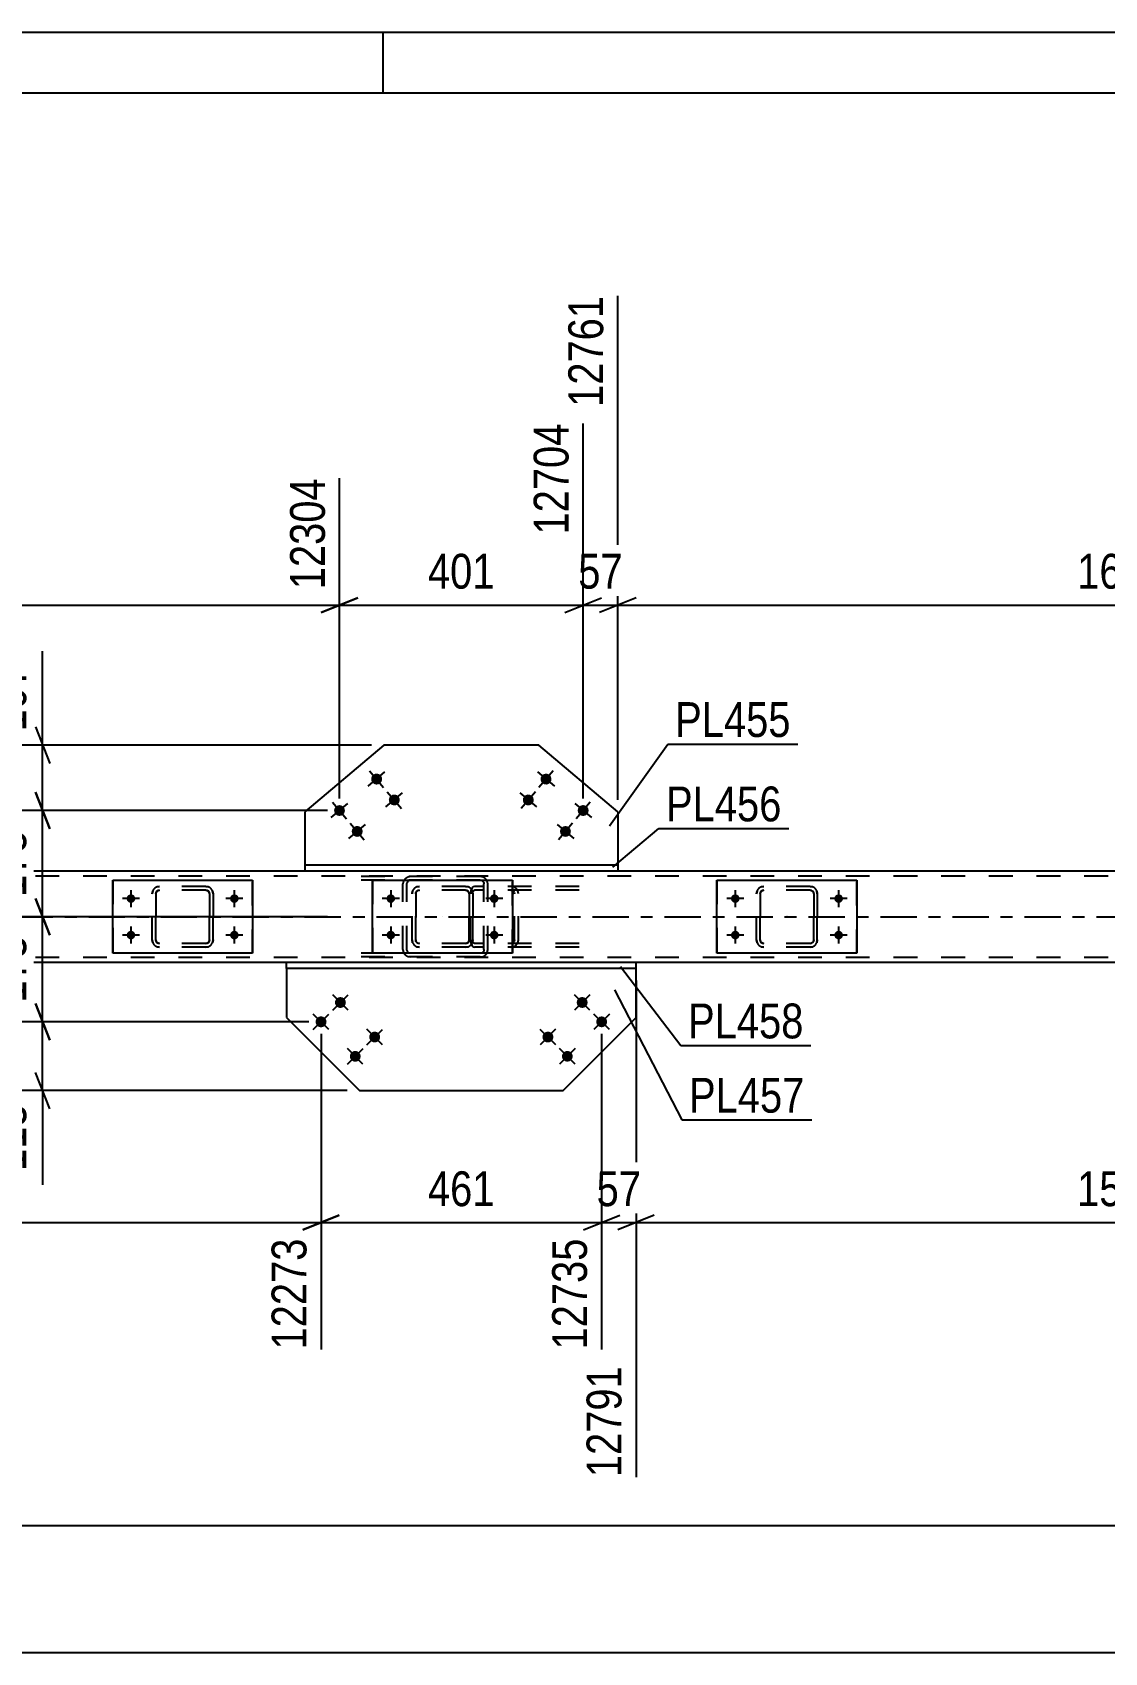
# Model space of a CAD drawing. Header units: millimetres. Extents: x 0 to 1189, y 0 to 841.
# Drawn here: x 740.2 to 828.3, y 707.7 to 841 of the extents above; entities that cross this region are included whole.
import ezdxf

# ---------------------------------------------------------------- set-up
doc = ezdxf.new("R2010")
doc.units = ezdxf.units.MM
doc.linetypes.add('DXK_LINE_DOT2', pattern=[3.9198, 1.9599, -1.9599])
doc.linetypes.add('DXK_LINE_DOT3', pattern=[5.9187, 2.979, -0.9799, 0.9799, -0.9799])
doc.styles.add('Arial Narrow', font='ARIALN.TTF', dxfattribs={"height": 0.2})

# ---------------------------------------------------------------- blocks, each defined once
blk = doc.blocks.new('Unknown-570348649-1114 - 55360')
at = {"color": 5, "linetype": 'Continuous'}
for p, q in [((1189, 841), (0, 841)), ((769, 836), (769, 841)), ((1184, 836), (5, 836))]:
    blk.add_line(p, q, dxfattribs=at)
blk = doc.blocks.new('Part-570348649-43985 - 43977')
at = {"color": 7, "linetype": 'DXK_LINE_DOT2'}
for p, q in [((776.23, 770.39), (776.2, 770.16)), ((776.3, 770.58), (776.23, 770.39)), ((776.4, 770.71), (776.3, 770.58)), ((776.37, 770.16), (776.38, 770.27)), ((776.38, 770.27), (776.41, 770.37)), ((776.53, 770.76), (776.4, 770.71)), ((776.41, 770.37), (776.47, 770.44)), ((776.47, 770.44), (776.53, 770.46)), ((785.14, 770.76), (776.53, 770.76)), ((785.14, 770.46), (776.53, 770.46)), ((777.62, 770.46), (777.62, 770.76)), ((779.74, 770.71), (779.5, 770.76)), ((779.5, 770.46), (779.62, 770.44)), ((779.62, 770.44), (779.72, 770.37)), ((779.72, 770.37), (779.79, 770.27)), ((779.79, 770.27), (779.81, 770.16)), ((780.13, 770.16), (780.08, 770.39)), ((776.2, 766.36), (776.2, 770.16)), ((776.37, 766.36), (776.37, 770.16)), ((779.81, 766.36), (779.81, 770.16)), ((780.13, 766.36), (780.13, 770.16)), ((776.2, 766.36), (776.23, 766.13)), ((776.38, 766.24), (776.37, 766.36)), ((779.81, 766.36), (779.79, 766.24)), ((780.08, 766.13), (780.13, 766.36)), ((776.23, 766.13), (776.3, 765.93)), ((776.3, 765.93), (776.4, 765.8)), ((776.41, 766.15), (776.38, 766.24)), ((776.4, 765.8), (776.53, 765.76)), ((776.47, 766.08), (776.41, 766.15)), ((776.53, 766.06), (776.47, 766.08)), ((785.14, 766.06), (776.53, 766.06)), ((785.14, 765.76), (776.53, 765.76)), ((777.62, 765.76), (777.62, 766.06)), ((779.62, 766.08), (779.5, 766.06)), ((779.5, 765.76), (779.74, 765.8)), ((779.72, 766.15), (779.62, 766.08)), ((779.79, 766.24), (779.72, 766.15))]:
    blk.add_line(p, q, dxfattribs=at)
for centre, start, end in [((779.52, 770.14), 23.9472, 68.8973), ((779.52, 766.38), 291.1027, 336.0528)]:
    blk.add_arc(centre, 0.616, start, end, dxfattribs=at)
blk = doc.blocks.new('Part-570348649-44105 - 43977')
at = {"color": 2, "linetype": 'Continuous'}
for p, q in [((746.77, 765.26), (746.77, 771.26)), ((746.77, 771.26), (746.77, 771.26)), ((746.77, 771.26), (758.27, 771.26)), ((758.27, 771.26), (758.27, 765.26)), ((746.77, 765.26), (746.77, 765.26)), ((758.27, 765.26), (746.77, 765.26))]:
    blk.add_line(p, q, dxfattribs=at)
at = {"color": 7, "linetype": 'DXK_LINE_DOT2'}
for p, q in [((746.77, 771.26), (746.77, 765.26)), ((746.77, 771.26), (746.77, 771.26)), ((758.27, 765.26), (758.27, 771.26)), ((746.77, 765.26), (746.77, 765.26))]:
    blk.add_line(p, q, dxfattribs=at)
blk = doc.blocks.new('Part-570348649-43992 - 43977')
at = {"color": 7, "linetype": 'DXK_LINE_DOT2'}
for p, q in [((776.99, 771.56), (765.26, 771.56)), ((776.99, 771.26), (765.26, 771.26)), ((770.69, 771.19), (770.64, 770.96)), ((770.64, 765.56), (770.64, 770.96)), ((770.96, 770.96), (770.98, 771.07)), ((770.96, 765.56), (770.96, 770.96)), ((770.98, 771.07), (771.05, 771.17)), ((771.27, 771.56), (771.03, 771.51)), ((771.05, 771.17), (771.15, 771.24)), ((771.15, 771.24), (771.27, 771.26)), ((777.23, 771.51), (776.99, 771.56)), ((776.99, 771.26), (777.11, 771.24)), ((777.11, 771.24), (777.21, 771.17)), ((777.21, 771.17), (777.28, 771.07)), ((777.28, 771.07), (777.3, 770.96)), ((777.3, 765.56), (777.3, 770.96)), ((777.62, 770.96), (777.57, 771.19)), ((777.62, 765.56), (777.62, 770.96)), ((776.99, 765.26), (765.26, 765.26)), ((776.99, 764.96), (765.26, 764.96)), ((770.64, 765.56), (770.69, 765.33)), ((770.98, 765.44), (770.96, 765.56)), ((771.05, 765.35), (770.98, 765.44)), ((771.03, 765), (771.27, 764.96)), ((771.15, 765.28), (771.05, 765.35)), ((771.27, 765.26), (771.15, 765.28)), ((777.11, 765.28), (776.99, 765.26)), ((776.99, 764.96), (777.23, 765)), ((777.21, 765.35), (777.11, 765.28)), ((777.28, 765.44), (777.21, 765.35)), ((777.3, 765.56), (777.28, 765.44)), ((777.57, 765.33), (777.62, 765.56))]:
    blk.add_line(p, q, dxfattribs=at)
for centre, start, end in [((771.25, 770.93), 110.9291, 155.8657), ((777.01, 770.93), 24.1343, 69.0709), ((771.25, 765.58), 204.1343, 249.0709), ((777.01, 765.58), 290.9291, 335.8657)]:
    blk.add_arc(centre, 0.618, start, end, dxfattribs=at)
blk = doc.blocks.new('Part-570348649-44008 - 43977')
at = {"color": 2, "linetype": 'Continuous'}
for p, q in [((788.3, 772.51), (762.57, 772.51)), ((762.57, 772.51), (762.57, 772.01)), ((788.3, 772.01), (762.57, 772.01)), ((788.3, 772.51), (788.3, 772.01))]:
    blk.add_line(p, q, dxfattribs=at)
blk = doc.blocks.new('Part-570348649-44010 - 43977')
at = {"color": 2, "linetype": 'Continuous'}
for p, q in [((789.8, 764.51), (761.07, 764.51)), ((761.07, 764.01), (761.07, 764.51)), ((789.8, 764.01), (761.07, 764.01)), ((789.8, 764.01), (789.8, 764.51))]:
    blk.add_line(p, q, dxfattribs=at)
blk = doc.blocks.new('Bolt-570348649-44197 - 43977')
at = {"linetype": 'Continuous'}
for points in [[(768.82, 779.88, -1), (768.13, 779.29, -1)], [(770.27, 778.16, -1), (769.58, 777.58, -1)], [(765.76, 777.29, -1), (765.08, 776.71, -1)], [(767.22, 775.57, -1), (766.53, 774.99, -1)]]:
    blk.add_hatch(color=1, dxfattribs=at).paths.add_polyline_path(points)
at = {"color": 1, "linetype": 'Continuous'}
for p, q in [((767.79, 779), (769.16, 780.17)), ((767.89, 780.27), (769.05, 778.9)), ((769.24, 777.29), (770.61, 778.45)), ((769.35, 778.55), (770.51, 777.18)), ((764.73, 776.42), (766.11, 777.58)), ((764.84, 777.69), (766, 776.31)), ((766.19, 774.7), (767.56, 775.86)), ((766.29, 775.97), (767.45, 774.6))]:
    blk.add_line(p, q, dxfattribs=at)
blk = doc.blocks.new('Part-570348649-44107 - 43977')
at = {"color": 2, "linetype": 'Continuous'}
for p, q in [((796.46, 765.26), (796.46, 771.26)), ((796.46, 771.26), (796.46, 771.26)), ((796.46, 771.26), (807.96, 771.26)), ((807.96, 771.26), (807.96, 765.26)), ((796.46, 765.26), (796.46, 765.26)), ((807.96, 765.26), (796.46, 765.26))]:
    blk.add_line(p, q, dxfattribs=at)
at = {"color": 7, "linetype": 'DXK_LINE_DOT2'}
for p, q in [((796.46, 771.26), (796.46, 765.26)), ((796.46, 771.26), (796.46, 771.26)), ((807.96, 765.26), (807.96, 771.26)), ((796.46, 765.26), (796.46, 765.26))]:
    blk.add_line(p, q, dxfattribs=at)
blk = doc.blocks.new('Part-570348649-44135 - 43977')
at = {"color": 2, "linetype": 'Continuous'}
for p, q in [((769.06, 782.37), (762.57, 776.88)), ((781.81, 782.37), (769.06, 782.37)), ((788.3, 776.88), (781.81, 782.37)), ((762.57, 776.88), (762.57, 772.51)), ((788.3, 776.88), (788.3, 772.51))]:
    blk.add_line(p, q, dxfattribs=at)
at = {"color": 7, "linetype": 'DXK_LINE_DOT2'}
blk.add_line((788.3, 772.51), (762.57, 772.51), dxfattribs=at)
blk = doc.blocks.new('Part-570348649-44076 - 43977')
at = {"color": 7, "linetype": 'DXK_LINE_DOT2'}
for p, q in [((771.39, 770.16), (771.43, 770.39)), ((771.43, 770.39), (771.39, 770.16)), ((771.69, 770.16), (771.71, 770.27)), ((771.71, 770.27), (771.69, 770.16)), ((771.71, 770.27), (771.78, 770.37)), ((771.78, 770.37), (771.71, 770.27)), ((771.76, 770.71), (771.99, 770.76)), ((771.99, 770.76), (771.76, 770.71)), ((771.78, 770.37), (771.87, 770.43)), ((771.87, 770.43), (771.78, 770.37)), ((771.87, 770.43), (771.99, 770.46)), ((771.99, 770.46), (771.87, 770.43)), ((775.79, 770.76), (771.99, 770.76)), ((775.79, 770.46), (771.99, 770.46)), ((775.79, 770.76), (776.02, 770.71)), ((776.02, 770.71), (775.79, 770.76)), ((775.79, 770.46), (775.9, 770.43)), ((775.9, 770.43), (775.79, 770.46)), ((775.9, 770.43), (776, 770.37)), ((776, 770.37), (775.9, 770.43)), ((776, 770.37), (776.07, 770.27)), ((776.06, 770.27), (776, 770.37)), ((776.09, 770.16), (776.06, 770.27)), ((776.07, 770.27), (776.09, 770.16)), ((776.34, 770.39), (776.39, 770.16)), ((776.39, 770.16), (776.34, 770.39)), ((771.39, 766.36), (771.39, 770.16)), ((771.39, 770.16), (771.39, 770.16)), ((771.39, 766.36), (771.39, 770.16)), ((771.69, 766.36), (771.69, 770.16)), ((771.69, 770.16), (771.69, 770.16)), ((771.69, 770.16), (771.69, 766.36)), ((776.09, 766.36), (776.09, 770.16)), ((776.09, 770.16), (776.09, 770.16)), ((776.09, 770.16), (776.09, 766.36)), ((776.39, 766.36), (776.39, 770.16)), ((776.39, 770.16), (776.39, 770.16)), ((776.39, 770.16), (776.39, 766.36)), ((771.39, 766.36), (771.39, 766.36)), ((771.43, 766.13), (771.39, 766.36)), ((771.39, 766.36), (771.43, 766.13)), ((771.69, 766.36), (771.69, 766.36)), ((771.71, 766.24), (771.69, 766.36)), ((771.69, 766.36), (771.71, 766.24)), ((776.06, 766.24), (776.09, 766.36)), ((776.09, 766.36), (776.07, 766.24)), ((776.09, 766.36), (776.09, 766.36)), ((776.39, 766.36), (776.34, 766.13)), ((776.34, 766.13), (776.39, 766.36)), ((776.39, 766.36), (776.39, 766.36)), ((771.78, 766.14), (771.71, 766.24)), ((771.71, 766.24), (771.78, 766.14)), ((771.99, 765.76), (771.76, 765.8)), ((771.76, 765.8), (771.99, 765.76)), ((771.87, 766.08), (771.78, 766.14)), ((771.78, 766.14), (771.87, 766.08)), ((771.99, 766.06), (771.87, 766.08)), ((771.87, 766.08), (771.99, 766.06)), ((775.79, 766.06), (771.99, 766.06)), ((775.79, 765.76), (771.99, 765.76)), ((775.9, 766.08), (775.79, 766.06)), ((775.79, 766.06), (775.9, 766.08)), ((776.02, 765.8), (775.79, 765.76)), ((775.79, 765.76), (776.02, 765.8)), ((776, 766.14), (775.9, 766.08)), ((775.9, 766.08), (776, 766.14)), ((776.07, 766.24), (776, 766.14)), ((776, 766.14), (776.06, 766.24))]:
    blk.add_line(p, q, dxfattribs=at)
at = {"color": 7, "linetype": 'DXK_LINE_DOT3'}
blk.add_line((773.89, 768.26), (773.89, 768.26), dxfattribs=at)
at = {"color": 7, "linetype": 'DXK_LINE_DOT2'}
for centre, start, end in [((771.99, 770.16), 112.5, 157.5), ((771.99, 770.16), 112.5, 157.5), ((775.79, 770.16), 22.5, 67.5), ((775.79, 770.16), 22.5, 67.5), ((771.99, 766.36), 202.5, 247.5), ((771.99, 766.36), 202.5, 247.5), ((775.79, 766.36), 292.5, 337.5), ((775.79, 766.36), 292.5, 337.5)]:
    blk.add_arc(centre, 0.6, start, end, dxfattribs=at)
blk = doc.blocks.new('Part-570348649-44077 - 43977')
at = {"color": 2, "linetype": 'Continuous'}
for p, q in [((768.14, 765.26), (768.14, 771.26)), ((768.14, 771.26), (768.14, 771.26)), ((768.14, 771.26), (779.64, 771.26)), ((779.64, 771.26), (779.64, 765.26)), ((768.14, 765.26), (768.14, 765.26)), ((779.64, 765.26), (768.14, 765.26))]:
    blk.add_line(p, q, dxfattribs=at)
at = {"color": 7, "linetype": 'DXK_LINE_DOT2'}
for p, q in [((768.14, 771.26), (768.14, 765.26)), ((768.14, 771.26), (768.14, 771.26)), ((779.64, 765.26), (779.64, 771.26)), ((768.14, 765.26), (768.14, 765.26))]:
    blk.add_line(p, q, dxfattribs=at)
blk = doc.blocks.new('Part-570348649-44104 - 43977')
at = {"color": 7, "linetype": 'DXK_LINE_DOT2'}
for p, q in [((750.02, 770.16), (750.07, 770.39)), ((750.07, 770.39), (750.02, 770.16)), ((750.07, 770.39), (750.07, 770.39)), ((750.32, 770.16), (750.35, 770.27)), ((750.35, 770.27), (750.32, 770.16)), ((750.35, 770.27), (750.41, 770.37)), ((750.41, 770.37), (750.35, 770.27)), ((750.39, 770.71), (750.62, 770.76)), ((750.62, 770.76), (750.4, 770.71)), ((750.41, 770.37), (750.51, 770.43)), ((750.51, 770.43), (750.41, 770.37)), ((750.51, 770.43), (750.62, 770.46)), ((750.62, 770.46), (750.51, 770.43)), ((754.42, 770.76), (750.62, 770.76)), ((754.42, 770.46), (750.62, 770.46)), ((754.42, 770.76), (754.65, 770.71)), ((754.65, 770.71), (754.42, 770.76)), ((754.42, 770.46), (754.54, 770.43)), ((754.54, 770.43), (754.42, 770.46)), ((754.54, 770.43), (754.64, 770.37)), ((754.64, 770.37), (754.54, 770.43)), ((754.64, 770.37), (754.7, 770.27)), ((754.7, 770.27), (754.64, 770.37)), ((754.7, 770.27), (754.7, 770.27)), ((754.7, 770.27), (754.72, 770.16)), ((754.72, 770.16), (754.7, 770.27)), ((754.98, 770.39), (755.02, 770.16)), ((755.02, 770.16), (754.98, 770.39)), ((750.02, 766.36), (750.02, 770.16)), ((750.02, 770.16), (750.02, 770.16)), ((750.02, 766.36), (750.02, 770.16)), ((750.32, 766.36), (750.32, 770.16)), ((750.32, 770.16), (750.32, 770.16)), ((750.32, 770.16), (750.32, 766.36)), ((754.72, 766.36), (754.72, 770.16)), ((754.72, 770.16), (754.72, 770.16)), ((754.72, 770.16), (754.72, 766.36)), ((755.02, 766.36), (755.02, 770.16)), ((755.02, 770.16), (755.02, 770.16)), ((755.02, 770.16), (755.02, 766.36)), ((750.02, 766.36), (750.02, 766.36)), ((750.07, 766.13), (750.02, 766.36)), ((750.02, 766.36), (750.07, 766.13)), ((750.32, 766.36), (750.32, 766.36)), ((750.35, 766.24), (750.32, 766.36)), ((750.32, 766.36), (750.35, 766.24)), ((754.72, 766.36), (754.7, 766.24)), ((754.7, 766.24), (754.72, 766.36)), ((754.72, 766.36), (754.72, 766.36)), ((755.02, 766.36), (754.98, 766.13)), ((754.98, 766.13), (755.02, 766.36)), ((755.02, 766.36), (755.02, 766.36)), ((750.07, 766.13), (750.07, 766.13)), ((750.41, 766.14), (750.35, 766.24)), ((750.35, 766.24), (750.41, 766.14)), ((750.62, 765.76), (750.39, 765.8)), ((750.4, 765.8), (750.62, 765.76)), ((750.51, 766.08), (750.41, 766.14)), ((750.41, 766.14), (750.51, 766.08)), ((750.62, 766.06), (750.51, 766.08)), ((750.51, 766.08), (750.62, 766.06)), ((754.42, 766.06), (750.62, 766.06)), ((754.42, 765.76), (750.62, 765.76)), ((754.54, 766.08), (754.42, 766.06)), ((754.42, 766.06), (754.54, 766.08)), ((754.65, 765.8), (754.42, 765.76)), ((754.42, 765.76), (754.65, 765.8)), ((754.64, 766.14), (754.54, 766.08)), ((754.54, 766.08), (754.64, 766.14)), ((754.7, 766.24), (754.64, 766.14)), ((754.64, 766.14), (754.7, 766.24)), ((754.7, 766.24), (754.7, 766.24))]:
    blk.add_line(p, q, dxfattribs=at)
at = {"color": 7, "linetype": 'DXK_LINE_DOT3'}
blk.add_line((752.53, 768.26), (752.52, 768.26), dxfattribs=at)
at = {"color": 7, "linetype": 'DXK_LINE_DOT2'}
for centre, start, end in [((750.62, 770.16), 112.5, 157.5), ((750.62, 770.16), 112.5, 157.5), ((754.42, 770.16), 22.5, 67.5), ((754.42, 770.16), 22.5, 67.5), ((750.62, 766.36), 202.5, 247.5), ((750.62, 766.36), 202.5, 247.5), ((754.42, 766.36), 292.5, 337.5), ((754.42, 766.36), 292.5, 337.5)]:
    blk.add_arc(centre, 0.6, start, end, dxfattribs=at)
blk = doc.blocks.new('Part-570348649-44106 - 43977')
at = {"color": 7, "linetype": 'DXK_LINE_DOT2'}
for p, q in [((799.71, 770.16), (799.76, 770.39)), ((799.76, 770.39), (799.71, 770.16)), ((799.76, 770.39), (799.76, 770.39)), ((800.01, 770.16), (800.04, 770.27)), ((800.04, 770.27), (800.01, 770.16)), ((800.04, 770.27), (800.1, 770.37)), ((800.1, 770.37), (800.04, 770.27)), ((800.08, 770.71), (800.31, 770.76)), ((800.31, 770.76), (800.08, 770.71)), ((800.1, 770.37), (800.2, 770.43)), ((800.2, 770.43), (800.1, 770.37)), ((800.2, 770.43), (800.31, 770.46)), ((800.31, 770.46), (800.2, 770.43)), ((804.11, 770.76), (800.31, 770.76)), ((804.11, 770.46), (800.31, 770.46)), ((804.11, 770.76), (804.34, 770.71)), ((804.34, 770.71), (804.11, 770.76)), ((804.11, 770.46), (804.23, 770.43)), ((804.23, 770.43), (804.11, 770.46)), ((804.23, 770.43), (804.33, 770.37)), ((804.32, 770.37), (804.23, 770.43)), ((804.39, 770.27), (804.32, 770.37)), ((804.33, 770.37), (804.39, 770.27)), ((804.39, 770.27), (804.39, 770.27)), ((804.39, 770.27), (804.41, 770.16)), ((804.41, 770.16), (804.39, 770.27)), ((804.67, 770.39), (804.71, 770.16)), ((804.71, 770.16), (804.67, 770.39)), ((799.71, 766.36), (799.71, 770.16)), ((799.71, 770.16), (799.71, 770.16)), ((799.71, 766.36), (799.71, 770.16)), ((800.01, 766.36), (800.01, 770.16)), ((800.01, 770.16), (800.01, 770.16)), ((800.01, 770.16), (800.01, 766.36)), ((804.41, 766.36), (804.41, 770.16)), ((804.41, 770.16), (804.41, 770.16)), ((804.41, 770.16), (804.41, 766.36)), ((804.71, 766.36), (804.71, 770.16)), ((804.71, 770.16), (804.71, 770.16)), ((804.71, 770.16), (804.71, 766.36)), ((799.71, 766.36), (799.71, 766.36)), ((799.76, 766.13), (799.71, 766.36)), ((799.71, 766.36), (799.76, 766.13)), ((800.01, 766.36), (800.01, 766.36)), ((800.04, 766.24), (800.01, 766.36)), ((800.01, 766.36), (800.04, 766.24)), ((804.41, 766.36), (804.39, 766.24)), ((804.39, 766.24), (804.41, 766.36)), ((804.41, 766.36), (804.41, 766.36)), ((804.71, 766.36), (804.67, 766.13)), ((804.67, 766.13), (804.71, 766.36)), ((804.71, 766.36), (804.71, 766.36)), ((799.76, 766.13), (799.76, 766.13)), ((800.1, 766.14), (800.04, 766.24)), ((800.04, 766.24), (800.1, 766.14)), ((800.31, 765.76), (800.08, 765.8)), ((800.08, 765.8), (800.31, 765.76)), ((800.2, 766.08), (800.1, 766.14)), ((800.1, 766.14), (800.2, 766.08)), ((800.31, 766.06), (800.2, 766.08)), ((800.2, 766.08), (800.31, 766.06)), ((804.11, 766.06), (800.31, 766.06)), ((804.11, 765.76), (800.31, 765.76)), ((804.23, 766.08), (804.11, 766.06)), ((804.11, 766.06), (804.23, 766.08)), ((804.34, 765.8), (804.11, 765.76)), ((804.11, 765.76), (804.34, 765.8)), ((804.33, 766.14), (804.23, 766.08)), ((804.23, 766.08), (804.32, 766.14)), ((804.32, 766.14), (804.39, 766.24)), ((804.39, 766.24), (804.33, 766.14)), ((804.39, 766.24), (804.39, 766.24))]:
    blk.add_line(p, q, dxfattribs=at)
at = {"color": 7, "linetype": 'DXK_LINE_DOT3'}
blk.add_line((802.22, 768.26), (802.21, 768.26), dxfattribs=at)
at = {"color": 7, "linetype": 'DXK_LINE_DOT2'}
for centre, start, end in [((800.31, 770.16), 112.5, 157.5), ((800.31, 770.16), 112.5, 157.5), ((804.11, 770.16), 22.5, 67.5), ((804.11, 770.16), 22.5, 67.5), ((800.31, 766.36), 202.5, 247.5), ((800.31, 766.36), 202.5, 247.5), ((804.11, 766.36), 292.5, 337.5), ((804.11, 766.36), 292.5, 337.5)]:
    blk.add_arc(centre, 0.6, start, end, dxfattribs=at)
blk = doc.blocks.new('Part-570348649-44130 - 43977')
at = {"color": 7, "linetype": 'DXK_LINE_DOT2'}
for p, q in [((1063.8, 771.61), (182.52, 771.61)), ((788.3, 772.01), (762.57, 772.01)), ((1063.8, 764.91), (182.52, 764.91)), ((789.8, 764.51), (761.07, 764.51))]:
    blk.add_line(p, q, dxfattribs=at)
at = {"color": 2, "linetype": 'Continuous'}
for p, q in [((762.57, 772.01), (682.54, 772.01)), ((868.33, 772.01), (788.3, 772.01)), ((761.07, 764.51), (684.04, 764.51)), ((866.83, 764.51), (789.8, 764.51))]:
    blk.add_line(p, q, dxfattribs=at)
at = {"color": 7, "linetype": 'DXK_LINE_DOT3'}
blk.add_line((182.52, 768.26), (1063.8, 768.26), dxfattribs=at)
blk = doc.blocks.new('Part-570348649-44136 - 43977')
at = {"color": 2, "linetype": 'Continuous'}
for p, q in [((761.07, 764.01), (761.07, 759.99)), ((789.8, 759.99), (789.8, 764.01)), ((761.07, 759.99), (767.06, 753.96)), ((783.81, 753.96), (789.8, 759.99)), ((767.06, 753.96), (783.81, 753.96))]:
    blk.add_line(p, q, dxfattribs=at)
at = {"color": 7, "linetype": 'DXK_LINE_DOT2'}
blk.add_line((789.8, 764.01), (761.07, 764.01), dxfattribs=at)
blk = doc.blocks.new('Bolt-570348649-44172 - 43977')
at = {"linetype": 'Continuous'}
for points in [[(769.29, 769.76), (769.3, 769.83), (769.32, 769.9), (769.36, 769.96), (769.4, 770.02), (769.46, 770.06), (769.53, 770.09), (769.6, 770.1), (769.67, 770.1), (769.75, 770.09), (769.81, 770.06), (769.87, 770.02), (769.92, 769.96), (769.96, 769.9), (769.98, 769.83), (769.99, 769.76), (769.98, 769.68), (769.96, 769.61), (769.92, 769.55), (769.87, 769.5), (769.81, 769.45), (769.75, 769.42), (769.67, 769.41), (769.6, 769.41), (769.53, 769.42), (769.46, 769.45), (769.4, 769.5), (769.36, 769.55), (769.32, 769.61), (769.3, 769.68)], [(777.79, 769.76), (777.8, 769.83), (777.82, 769.9), (777.86, 769.96), (777.9, 770.02), (777.96, 770.06), (778.03, 770.09), (778.1, 770.1), (778.17, 770.1), (778.25, 770.09), (778.31, 770.06), (778.37, 770.02), (778.42, 769.96), (778.46, 769.9), (778.48, 769.83), (778.49, 769.76), (778.48, 769.68), (778.46, 769.61), (778.42, 769.55), (778.37, 769.5), (778.31, 769.45), (778.25, 769.42), (778.17, 769.41), (778.1, 769.41), (778.03, 769.42), (777.96, 769.45), (777.9, 769.5), (777.86, 769.55), (777.82, 769.61), (777.8, 769.68)], [(769.29, 766.76), (769.3, 766.83), (769.32, 766.9), (769.36, 766.96), (769.4, 767.02), (769.46, 767.06), (769.53, 767.09), (769.6, 767.1), (769.67, 767.1), (769.75, 767.09), (769.81, 767.06), (769.87, 767.02), (769.92, 766.96), (769.96, 766.9), (769.98, 766.83), (769.99, 766.76), (769.98, 766.68), (769.96, 766.61), (769.92, 766.55), (769.87, 766.5), (769.81, 766.45), (769.75, 766.42), (769.67, 766.41), (769.6, 766.41), (769.53, 766.42), (769.46, 766.45), (769.4, 766.5), (769.36, 766.55), (769.32, 766.61), (769.3, 766.68)], [(777.79, 766.76), (777.8, 766.83), (777.82, 766.9), (777.86, 766.96), (777.9, 767.02), (777.96, 767.06), (778.03, 767.09), (778.1, 767.1), (778.17, 767.1), (778.25, 767.09), (778.31, 767.06), (778.37, 767.02), (778.42, 766.96), (778.46, 766.9), (778.48, 766.83), (778.49, 766.76), (778.48, 766.68), (778.46, 766.61), (778.42, 766.55), (778.37, 766.5), (778.31, 766.45), (778.25, 766.42), (778.17, 766.41), (778.1, 766.41), (778.03, 766.42), (777.96, 766.45), (777.9, 766.5), (777.86, 766.55), (777.82, 766.61), (777.8, 766.68)]]:
    blk.add_hatch(color=1, dxfattribs=at).paths.add_polyline_path(points)
at = {"color": 1, "linetype": 'Continuous'}
for p, q in [((769.64, 770.46), (769.64, 769.06)), ((778.14, 770.46), (778.14, 769.06)), ((770.34, 769.76), (768.94, 769.76)), ((778.84, 769.76), (777.44, 769.76)), ((770.34, 766.76), (768.94, 766.76)), ((769.64, 767.46), (769.64, 766.06)), ((778.84, 766.76), (777.44, 766.76)), ((778.14, 767.46), (778.14, 766.06))]:
    blk.add_line(p, q, dxfattribs=at)
blk = doc.blocks.new('Bolt-570348649-44183 - 43977')
at = {"linetype": 'Continuous'}
for points in [[(747.92, 769.76), (747.93, 769.83), (747.95, 769.9), (747.99, 769.96), (748.04, 770.02), (748.1, 770.06), (748.17, 770.09), (748.24, 770.1), (748.31, 770.1), (748.38, 770.09), (748.45, 770.06), (748.51, 770.02), (748.56, 769.96), (748.59, 769.9), (748.62, 769.83), (748.62, 769.76), (748.62, 769.68), (748.59, 769.61), (748.56, 769.55), (748.51, 769.5), (748.45, 769.45), (748.38, 769.42), (748.31, 769.41), (748.24, 769.41), (748.17, 769.42), (748.1, 769.45), (748.04, 769.5), (747.99, 769.55), (747.95, 769.61), (747.93, 769.68)], [(756.42, 769.76), (756.43, 769.83), (756.45, 769.9), (756.49, 769.96), (756.54, 770.02), (756.6, 770.06), (756.67, 770.09), (756.74, 770.1), (756.81, 770.1), (756.88, 770.09), (756.95, 770.06), (757.01, 770.02), (757.06, 769.96), (757.09, 769.9), (757.12, 769.83), (757.12, 769.76), (757.12, 769.68), (757.09, 769.61), (757.06, 769.55), (757.01, 769.5), (756.95, 769.45), (756.88, 769.42), (756.81, 769.41), (756.74, 769.41), (756.67, 769.42), (756.6, 769.45), (756.54, 769.5), (756.49, 769.55), (756.45, 769.61), (756.43, 769.68)], [(747.92, 766.76), (747.93, 766.83), (747.95, 766.9), (747.99, 766.96), (748.04, 767.02), (748.1, 767.06), (748.17, 767.09), (748.24, 767.1), (748.31, 767.1), (748.38, 767.09), (748.45, 767.06), (748.51, 767.02), (748.56, 766.96), (748.59, 766.9), (748.62, 766.83), (748.62, 766.76), (748.62, 766.68), (748.59, 766.61), (748.56, 766.55), (748.51, 766.5), (748.45, 766.45), (748.38, 766.42), (748.31, 766.41), (748.24, 766.41), (748.17, 766.42), (748.1, 766.45), (748.04, 766.5), (747.99, 766.55), (747.95, 766.61), (747.93, 766.68)], [(756.42, 766.76), (756.43, 766.83), (756.45, 766.9), (756.49, 766.96), (756.54, 767.02), (756.6, 767.06), (756.67, 767.09), (756.74, 767.1), (756.81, 767.1), (756.88, 767.09), (756.95, 767.06), (757.01, 767.02), (757.06, 766.96), (757.09, 766.9), (757.12, 766.83), (757.12, 766.76), (757.12, 766.68), (757.09, 766.61), (757.06, 766.55), (757.01, 766.5), (756.95, 766.45), (756.88, 766.42), (756.81, 766.41), (756.74, 766.41), (756.67, 766.42), (756.6, 766.45), (756.54, 766.5), (756.49, 766.55), (756.45, 766.61), (756.43, 766.68)]]:
    blk.add_hatch(color=1, dxfattribs=at).paths.add_polyline_path(points)
at = {"color": 1, "linetype": 'Continuous'}
for p, q in [((748.27, 770.46), (748.27, 769.06)), ((756.77, 770.46), (756.77, 769.06)), ((748.97, 769.76), (747.57, 769.76)), ((757.47, 769.76), (756.07, 769.76)), ((748.97, 766.76), (747.57, 766.76)), ((748.27, 767.46), (748.27, 766.06)), ((757.47, 766.76), (756.07, 766.76)), ((756.77, 767.46), (756.77, 766.06))]:
    blk.add_line(p, q, dxfattribs=at)
blk = doc.blocks.new('Bolt-570348649-44184 - 43977')
at = {"linetype": 'Continuous'}
for points in [[(797.61, 769.76), (797.62, 769.83), (797.64, 769.9), (797.68, 769.96), (797.73, 770.02), (797.79, 770.06), (797.86, 770.09), (797.93, 770.1), (798, 770.1), (798.07, 770.09), (798.14, 770.06), (798.2, 770.02), (798.25, 769.96), (798.28, 769.9), (798.31, 769.83), (798.31, 769.76), (798.31, 769.68), (798.28, 769.61), (798.25, 769.55), (798.2, 769.5), (798.14, 769.45), (798.07, 769.42), (798, 769.41), (797.93, 769.41), (797.86, 769.42), (797.79, 769.45), (797.73, 769.5), (797.68, 769.55), (797.64, 769.61), (797.62, 769.68)], [(806.11, 769.76), (806.12, 769.83), (806.14, 769.9), (806.18, 769.96), (806.23, 770.02), (806.29, 770.06), (806.36, 770.09), (806.43, 770.1), (806.5, 770.1), (806.57, 770.09), (806.64, 770.06), (806.7, 770.02), (806.75, 769.96), (806.78, 769.9), (806.81, 769.83), (806.81, 769.76), (806.81, 769.68), (806.78, 769.61), (806.75, 769.55), (806.7, 769.5), (806.64, 769.45), (806.57, 769.42), (806.5, 769.41), (806.43, 769.41), (806.36, 769.42), (806.29, 769.45), (806.23, 769.5), (806.18, 769.55), (806.14, 769.61), (806.12, 769.68)], [(797.61, 766.76), (797.62, 766.83), (797.64, 766.9), (797.68, 766.96), (797.73, 767.02), (797.79, 767.06), (797.86, 767.09), (797.93, 767.1), (798, 767.1), (798.07, 767.09), (798.14, 767.06), (798.2, 767.02), (798.25, 766.96), (798.28, 766.9), (798.31, 766.83), (798.31, 766.76), (798.31, 766.68), (798.28, 766.61), (798.25, 766.55), (798.2, 766.5), (798.14, 766.45), (798.07, 766.42), (798, 766.41), (797.93, 766.41), (797.86, 766.42), (797.79, 766.45), (797.73, 766.5), (797.68, 766.55), (797.64, 766.61), (797.62, 766.68)], [(806.11, 766.76), (806.12, 766.83), (806.14, 766.9), (806.18, 766.96), (806.23, 767.02), (806.29, 767.06), (806.36, 767.09), (806.43, 767.1), (806.5, 767.1), (806.57, 767.09), (806.64, 767.06), (806.7, 767.02), (806.75, 766.96), (806.78, 766.9), (806.81, 766.83), (806.81, 766.76), (806.81, 766.68), (806.78, 766.61), (806.75, 766.55), (806.7, 766.5), (806.64, 766.45), (806.57, 766.42), (806.5, 766.41), (806.43, 766.41), (806.36, 766.42), (806.29, 766.45), (806.23, 766.5), (806.18, 766.55), (806.14, 766.61), (806.12, 766.68)]]:
    blk.add_hatch(color=1, dxfattribs=at).paths.add_polyline_path(points)
at = {"color": 1, "linetype": 'Continuous'}
for p, q in [((797.96, 770.46), (797.96, 769.06)), ((806.46, 770.46), (806.46, 769.06)), ((798.66, 769.76), (797.26, 769.76)), ((807.16, 769.76), (805.76, 769.76)), ((798.66, 766.76), (797.26, 766.76)), ((797.96, 767.46), (797.96, 766.06)), ((807.16, 766.76), (805.76, 766.76)), ((806.46, 767.46), (806.46, 766.06))]:
    blk.add_line(p, q, dxfattribs=at)
blk = doc.blocks.new('Bolt-570348649-44198 - 43977')
at = {"linetype": 'Continuous'}
for points in [[(782.74, 779.29, -1), (782.06, 779.88, -1)], [(781.29, 777.58, -1), (780.6, 778.16, -1)], [(785.8, 776.71, -1), (785.11, 777.29, -1)], [(784.34, 774.99, -1), (783.66, 775.57, -1)]]:
    blk.add_hatch(color=1, dxfattribs=at).paths.add_polyline_path(points)
at = {"color": 1, "linetype": 'Continuous'}
for p, q in [((781.71, 780.17), (783.09, 779)), ((782.98, 780.27), (781.82, 778.9)), ((780.26, 778.45), (781.63, 777.29)), ((781.53, 778.55), (780.37, 777.18)), ((784.77, 777.58), (786.14, 776.42)), ((786.04, 777.69), (784.87, 776.31)), ((783.31, 775.86), (784.69, 774.7)), ((784.58, 775.97), (783.42, 774.6))]:
    blk.add_line(p, q, dxfattribs=at)
blk = doc.blocks.new('Bolt-570348649-44199 - 43977')
at = {"linetype": 'Continuous'}
for points in [[(785.06, 760.89, -1), (785.69, 761.53, -1)], [(786.66, 759.3, -1), (787.29, 759.94, -1)], [(782.24, 758.05, -1), (782.87, 758.69, -1)], [(783.84, 756.47, -1), (784.47, 757.1, -1)]]:
    blk.add_hatch(color=1, dxfattribs=at).paths.add_polyline_path(points)
at = {"color": 1, "linetype": 'Continuous'}
for p, q in [((786.01, 761.85), (784.74, 760.57)), ((786.01, 760.58), (784.74, 761.84)), ((787.61, 758.99), (786.33, 760.26)), ((787.61, 760.26), (786.34, 758.99)), ((783.19, 759.01), (781.92, 757.73)), ((783.2, 757.74), (781.92, 759)), ((784.79, 756.15), (783.52, 757.42)), ((784.79, 757.42), (783.52, 756.15))]:
    blk.add_line(p, q, dxfattribs=at)
blk = doc.blocks.new('Bolt-570348649-44200 - 43977')
at = {"linetype": 'Continuous'}
for points in [[(765.18, 761.53, -1), (765.81, 760.89, -1)], [(763.58, 759.94, -1), (764.22, 759.3, -1)], [(768, 758.69, -1), (768.63, 758.05, -1)], [(766.4, 757.1, -1), (767.03, 756.47, -1)]]:
    blk.add_hatch(color=1, dxfattribs=at).paths.add_polyline_path(points)
at = {"color": 1, "linetype": 'Continuous'}
for p, q in [((766.13, 760.57), (764.86, 761.85)), ((764.86, 760.58), (766.13, 761.84)), ((763.26, 758.99), (764.54, 760.26)), ((764.53, 758.99), (763.26, 760.26)), ((768.95, 757.73), (767.68, 759.01)), ((767.68, 757.74), (768.95, 759)), ((766.08, 756.15), (767.36, 757.42)), ((767.35, 756.15), (766.08, 757.42))]:
    blk.add_line(p, q, dxfattribs=at)
blk = doc.blocks.new('StraightDimension-570348649-48183 - 43977')
at = {"color": 7, "linetype": 'Continuous'}
blk.add_line((163.56, 718.2), (1063.8, 718.2), dxfattribs=at)
blk = doc.blocks.new('StraightDimension-570348649-64786 - 43977')
at = {"color": 7, "linetype": 'Continuous'}
for p, q in [((740.41, 761.12), (741.61, 758.12)), ((762.9, 759.62), (738.16, 759.62)), ((741.01, 753.96), (741.01, 759.62)), ((741.61, 752.46), (740.41, 755.46)), ((766.06, 753.96), (738.16, 753.96)), ((741.01, 753.96), (741.01, 746.22)), ((741.01, 753.96), (741.01, 746.22))]:
    blk.add_line(p, q, dxfattribs=at)
at = {"color": 0}
blk.add_wipeout([(740.26, 753.43), (736.06, 753.43), (736.06, 746.75), (740.26, 746.75)], dxfattribs=at)
at = {"color": 3, "style": 'Arial Narrow'}
blk.add_text('113', height=2.863, rotation=90.0002, dxfattribs=at).set_placement((739.66, 747.35))
blk = doc.blocks.new('StraightDimension-570348649-48228 - 43977')
at = {"color": 7, "linetype": 'Continuous'}
blk.add_line((162.56, 707.74), (1064.8, 707.74), dxfattribs=at)
blk = doc.blocks.new('StraightDimension-570348649-69216 - 43977')
at = {"color": 7, "linetype": 'Continuous'}
for p, q in [((788.3, 777.88), (788.3, 819.34)), ((871.18, 778), (871.18, 804.34)), ((789.8, 794.5), (786.8, 793.3)), ((869.68, 793.3), (872.68, 794.5)), ((788.3, 793.9), (871.18, 793.9))]:
    blk.add_line(p, q, dxfattribs=at)
at = {"color": 0}
blk.add_wipeout([(834, 794.65), (834, 798.85), (825.48, 798.85), (825.48, 794.65)], dxfattribs=at)
at = {"color": 3, "style": 'Arial Narrow'}
blk.add_text('1658', height=2.863, dxfattribs=at).set_placement((826.08, 795.25))
at = {"color": 0, "linetype": 'Continuous'}
blk.add_wipeout([(870.58, 804.94), (866.38, 804.94), (866.38, 794.6), (870.58, 794.6)], dxfattribs=at)
at = {"color": 3, "linetype": 'Continuous', "style": 'Arial Narrow'}
blk.add_text('14419', height=2.863, rotation=90.0002, dxfattribs=at).set_placement((869.98, 795.2))
blk = doc.blocks.new('StraightDimension-570348649-47428 - 43977')
at = {"color": 7, "linetype": 'Continuous'}
for p, q in [((789.8, 763.01), (789.8, 722.17)), ((869.66, 758.62), (869.66, 732.67)), ((791.3, 743.71), (788.3, 742.51)), ((868.16, 742.51), (871.16, 743.71)), ((789.8, 743.11), (869.66, 743.11))]:
    blk.add_line(p, q, dxfattribs=at)
at = {"color": 0}
blk.add_wipeout([(833.99, 743.86), (833.99, 748.06), (825.47, 748.06), (825.47, 743.86)], dxfattribs=at)
at = {"color": 3, "style": 'Arial Narrow'}
blk.add_text('1597', height=2.863, dxfattribs=at).set_placement((826.07, 744.46))
at = {"color": 0, "linetype": 'Continuous'}
blk.add_wipeout([(869.06, 742.41), (864.86, 742.41), (864.86, 732.07), (869.06, 732.07)], dxfattribs=at)
at = {"color": 3, "linetype": 'Continuous', "style": 'Arial Narrow'}
blk.add_text('14388', height=2.863, rotation=90.0002, dxfattribs=at).set_placement((868.46, 732.67))
blk = doc.blocks.new('StraightDimension-570348649-47429 - 43977')
at = {"color": 7, "linetype": 'Continuous'}
for p, q in [((789.8, 763.01), (789.8, 722.17)), ((786.97, 758.62), (786.97, 732.67)), ((785.47, 742.51), (788.47, 743.71)), ((791.3, 743.71), (788.3, 742.51)), ((786.97, 743.11), (789.8, 743.11))]:
    blk.add_line(p, q, dxfattribs=at)
at = {"color": 0}
blk.add_wipeout([(790.81, 743.86), (790.81, 748.06), (785.96, 748.06), (785.96, 743.86)], dxfattribs=at)
at = {"color": 0, "linetype": 'Continuous'}
blk.add_wipeout([(789.2, 731.91), (785, 731.91), (785, 721.57), (789.2, 721.57)], dxfattribs=at)
at = {"color": 3, "style": 'Arial Narrow'}
blk.add_text('57', height=2.863, dxfattribs=at).set_placement((786.56, 744.46))
at = {"color": 3, "linetype": 'Continuous', "style": 'Arial Narrow'}
blk.add_text('12791', height=2.863, rotation=90.0002, dxfattribs=at).set_placement((788.6, 722.17))
blk = doc.blocks.new('StraightDimension-570348649-47430 - 43977')
at = {"color": 7, "linetype": 'Continuous'}
for p, q in [((763.9, 758.62), (763.9, 732.67)), ((786.97, 758.62), (786.97, 732.67)), ((765.4, 743.71), (762.4, 742.51)), ((785.47, 742.51), (788.47, 743.71)), ((763.9, 743.11), (786.97, 743.11))]:
    blk.add_line(p, q, dxfattribs=at)
at = {"color": 0}
blk.add_wipeout([(778.78, 743.86), (778.78, 748.06), (772.09, 748.06), (772.09, 743.86)], dxfattribs=at)
at = {"color": 3, "style": 'Arial Narrow'}
blk.add_text('461', height=2.863, dxfattribs=at).set_placement((772.69, 744.46))
at = {"color": 0, "linetype": 'Continuous'}
blk.add_wipeout([(786.37, 742.41), (782.17, 742.41), (782.17, 732.07), (786.37, 732.07)], dxfattribs=at)
at = {"color": 3, "linetype": 'Continuous', "style": 'Arial Narrow'}
blk.add_text('12735', height=2.863, rotation=90.0002, dxfattribs=at).set_placement((785.77, 732.67))
blk = doc.blocks.new('StraightDimension-570348649-47431 - 43977')
at = {"color": 7, "linetype": 'Continuous'}
for p, q in [((684.04, 763.01), (684.04, 722.17)), ((763.9, 758.62), (763.9, 732.67)), ((685.54, 743.71), (682.54, 742.51)), ((762.4, 742.51), (765.4, 743.71)), ((684.04, 743.11), (763.9, 743.11))]:
    blk.add_line(p, q, dxfattribs=at)
at = {"color": 0}
blk.add_wipeout([(728.23, 743.86), (728.23, 748.06), (719.71, 748.06), (719.71, 743.86)], dxfattribs=at)
at = {"color": 3, "style": 'Arial Narrow'}
blk.add_text('1597', height=2.863, dxfattribs=at).set_placement((720.31, 744.46))
at = {"color": 0, "linetype": 'Continuous'}
blk.add_wipeout([(763.3, 742.41), (759.1, 742.41), (759.1, 732.07), (763.3, 732.07)], dxfattribs=at)
at = {"color": 3, "linetype": 'Continuous', "style": 'Arial Narrow'}
blk.add_text('12273', height=2.863, rotation=90.0002, dxfattribs=at).set_placement((762.7, 732.67))
blk = doc.blocks.new('StraightDimension-570348649-64783 - 43977')
at = {"color": 7, "linetype": 'Continuous'}
for p, q in [((741.01, 782.37), (741.01, 790.11)), ((741.01, 782.37), (741.01, 790.11)), ((740.41, 783.87), (741.61, 780.87)), ((768.06, 782.37), (738.16, 782.37)), ((741.01, 777), (741.01, 782.37)), ((741.61, 775.5), (740.41, 778.5)), ((764.42, 777), (738.16, 777))]:
    blk.add_line(p, q, dxfattribs=at)
at = {"color": 0}
blk.add_wipeout([(740.26, 789.58), (736.06, 789.58), (736.06, 782.9), (740.26, 782.9)], dxfattribs=at)
at = {"color": 3, "style": 'Arial Narrow'}
blk.add_text('107', height=2.863, rotation=90.0002, dxfattribs=at).set_placement((739.66, 783.5))
blk = doc.blocks.new('StraightDimension-570348649-64784 - 43977')
at = {"color": 7, "linetype": 'Continuous'}
for p, q in [((740.41, 778.5), (741.61, 775.5)), ((764.42, 777), (738.16, 777)), ((741.01, 768.26), (741.01, 777)), ((741.61, 766.76), (740.41, 769.76)), ((764.42, 768.26), (738.16, 768.26))]:
    blk.add_line(p, q, dxfattribs=at)
at = {"color": 0}
blk.add_wipeout([(740.26, 775.97), (736.06, 775.97), (736.06, 769.29), (740.26, 769.29)], dxfattribs=at)
at = {"color": 3, "style": 'Arial Narrow'}
blk.add_text('175', height=2.863, rotation=90.0002, dxfattribs=at).set_placement((739.66, 769.89))
blk = doc.blocks.new('StraightDimension-570348649-64785 - 43977')
at = {"color": 7, "linetype": 'Continuous'}
for p, q in [((740.41, 769.76), (741.61, 766.76)), ((764.42, 768.26), (738.16, 768.26)), ((741.01, 759.62), (741.01, 768.26)), ((741.61, 758.12), (740.41, 761.12)), ((762.9, 759.62), (738.16, 759.62))]:
    blk.add_line(p, q, dxfattribs=at)
at = {"color": 0}
blk.add_wipeout([(740.26, 767.28), (736.06, 767.28), (736.06, 760.6), (740.26, 760.6)], dxfattribs=at)
at = {"color": 3, "style": 'Arial Narrow'}
blk.add_text('173', height=2.863, rotation=90.0002, dxfattribs=at).set_placement((739.66, 761.2))
blk = doc.blocks.new('StraightDimension-570348649-69217 - 43977')
at = {"color": 7, "linetype": 'Continuous'}
for p, q in [((788.3, 777.88), (788.3, 819.34)), ((785.45, 778), (785.45, 808.84)), ((783.95, 793.3), (786.95, 794.5)), ((789.8, 794.5), (786.8, 793.3)), ((785.45, 793.9), (788.3, 793.9))]:
    blk.add_line(p, q, dxfattribs=at)
at = {"color": 0, "linetype": 'Continuous'}
blk.add_wipeout([(787.7, 819.94), (783.5, 819.94), (783.5, 809.6), (787.7, 809.6)], dxfattribs=at)
at = {"color": 0}
blk.add_wipeout([(789.31, 794.65), (789.31, 798.85), (784.45, 798.85), (784.45, 794.65)], dxfattribs=at)
at = {"color": 3, "linetype": 'Continuous', "style": 'Arial Narrow'}
blk.add_text('12761', height=2.863, rotation=90.0002, dxfattribs=at).set_placement((787.1, 810.2))
at = {"color": 3, "style": 'Arial Narrow'}
blk.add_text('57', height=2.863, dxfattribs=at).set_placement((785.05, 795.25))
blk = doc.blocks.new('StraightDimension-570348649-69218 - 43977')
at = {"color": 7, "linetype": 'Continuous'}
for p, q in [((785.45, 778), (785.45, 808.84)), ((765.42, 778), (765.42, 804.34)), ((766.92, 794.5), (763.92, 793.3)), ((783.95, 793.3), (786.95, 794.5)), ((765.42, 793.9), (785.45, 793.9))]:
    blk.add_line(p, q, dxfattribs=at)
at = {"color": 0}
blk.add_wipeout([(778.78, 794.65), (778.78, 798.85), (772.09, 798.85), (772.09, 794.65)], dxfattribs=at)
at = {"color": 3, "style": 'Arial Narrow'}
blk.add_text('401', height=2.863, dxfattribs=at).set_placement((772.69, 795.25))
at = {"color": 0, "linetype": 'Continuous'}
blk.add_wipeout([(784.85, 809.44), (780.65, 809.44), (780.65, 799.1), (784.85, 799.1)], dxfattribs=at)
at = {"color": 3, "linetype": 'Continuous', "style": 'Arial Narrow'}
blk.add_text('12704', height=2.863, rotation=90.0002, dxfattribs=at).set_placement((784.25, 799.7))
blk = doc.blocks.new('StraightDimension-570348649-69219 - 43977')
at = {"color": 7, "linetype": 'Continuous'}
for p, q in [((682.54, 778), (682.54, 819.34)), ((765.42, 778), (765.42, 804.34)), ((684.04, 794.5), (681.04, 793.3)), ((763.92, 793.3), (766.92, 794.5)), ((682.54, 793.9), (765.42, 793.9))]:
    blk.add_line(p, q, dxfattribs=at)
at = {"color": 0}
blk.add_wipeout([(728.24, 794.65), (728.24, 798.85), (719.72, 798.85), (719.72, 794.65)], dxfattribs=at)
at = {"color": 3, "style": 'Arial Narrow'}
blk.add_text('1658', height=2.863, dxfattribs=at).set_placement((720.32, 795.25))
at = {"color": 0, "linetype": 'Continuous'}
blk.add_wipeout([(764.82, 804.94), (760.62, 804.94), (760.62, 794.6), (764.82, 794.6)], dxfattribs=at)
at = {"color": 3, "linetype": 'Continuous', "style": 'Arial Narrow'}
blk.add_text('12304', height=2.863, rotation=90.0002, dxfattribs=at).set_placement((764.22, 795.2))
blk = doc.blocks.new('Mark-570348649-47844 - 43977')
at = {"color": 0}
blk.add_wipeout([(803.58, 758.26), (803.58, 761.26), (794.08, 761.26), (794.08, 758.26)], dxfattribs=at)
blk.add_wipeout([(803.58, 758.26), (803.58, 761.26), (794.08, 761.26), (794.08, 758.26)], dxfattribs=at)
at = {"color": 30, "linetype": 'Continuous'}
for p, q in [((788.53, 764.18), (793.48, 757.66)), ((793.48, 757.66), (804.18, 757.66))]:
    blk.add_line(p, q, dxfattribs=at)
at = {"color": 3, "style": 'Arial Narrow'}
blk.add_text('PL458', height=2.863, dxfattribs=at).set_placement((794.08, 758.26))
blk = doc.blocks.new('Mark-570348649-47841 - 43977')
at = {"color": 0}
blk.add_wipeout([(801.77, 776.11), (801.77, 779.11), (792.27, 779.11), (792.27, 776.11)], dxfattribs=at)
blk.add_wipeout([(801.77, 776.11), (801.77, 779.11), (792.27, 779.11), (792.27, 776.11)], dxfattribs=at)
at = {"color": 30, "linetype": 'Continuous'}
for p, q in [((787.89, 772.33), (791.67, 775.51)), ((791.67, 775.51), (802.37, 775.51))]:
    blk.add_line(p, q, dxfattribs=at)
at = {"color": 3, "style": 'Arial Narrow'}
blk.add_text('PL456', height=2.863, dxfattribs=at).set_placement((792.27, 776.11))
blk = doc.blocks.new('Mark-570348649-47892 - 43977')
at = {"color": 0}
blk.add_wipeout([(802.52, 783.05), (802.52, 786.05), (793.02, 786.05), (793.02, 783.05)], dxfattribs=at)
blk.add_wipeout([(802.52, 783.05), (802.52, 786.05), (793.02, 786.05), (793.02, 783.05)], dxfattribs=at)
at = {"color": 30, "linetype": 'Continuous'}
for p, q in [((787.61, 775.75), (792.42, 782.45)), ((792.42, 782.45), (803.12, 782.45))]:
    blk.add_line(p, q, dxfattribs=at)
at = {"color": 3, "style": 'Arial Narrow'}
blk.add_text('PL455', height=2.863, dxfattribs=at).set_placement((793.02, 783.05))
blk = doc.blocks.new('Mark-570348649-47895 - 43977')
at = {"color": 0}
blk.add_wipeout([(803.67, 752.15), (803.67, 755.15), (794.16, 755.15), (794.16, 752.15)], dxfattribs=at)
blk.add_wipeout([(803.67, 752.15), (803.67, 755.15), (794.16, 755.15), (794.16, 752.15)], dxfattribs=at)
at = {"color": 30, "linetype": 'Continuous'}
for p, q in [((788.03, 762.25), (793.56, 751.55)), ((793.56, 751.55), (804.27, 751.55))]:
    blk.add_line(p, q, dxfattribs=at)
at = {"color": 3, "style": 'Arial Narrow'}
blk.add_text('PL457', height=2.863, dxfattribs=at).set_placement((794.16, 752.15))

msp = doc.modelspace()

# ---------------------------------------------------------------- block references
for name in ['Unknown-570348649-1114 - 55360', 'Part-570348649-44135 - 43977', 'Bolt-570348649-44197 - 43977', 'Bolt-570348649-44198 - 43977', 'Part-570348649-44130 - 43977', 'Part-570348649-44008 - 43977', 'Part-570348649-44105 - 43977', 'Bolt-570348649-44183 - 43977', 'Part-570348649-44104 - 43977', 'Part-570348649-43992 - 43977', 'Part-570348649-44077 - 43977', 'Bolt-570348649-44172 - 43977', 'Part-570348649-44076 - 43977', 'Part-570348649-43985 - 43977', 'Part-570348649-44107 - 43977', 'Bolt-570348649-44184 - 43977', 'Part-570348649-44106 - 43977', 'Part-570348649-44010 - 43977', 'Part-570348649-44136 - 43977', 'Bolt-570348649-44200 - 43977', 'Bolt-570348649-44199 - 43977']:
    msp.add_blockref(name, (0, 0))

# ---------------------------------------------------------------- next in the draw order: block references
for name in ['StraightDimension-570348649-69216 - 43977', 'StraightDimension-570348649-64783 - 43977', 'StraightDimension-570348649-48183 - 43977']:
    msp.add_blockref(name, (0, 0))

# ---------------------------------------------------------------- next in the draw order: block references
for name in ['StraightDimension-570348649-69217 - 43977', 'StraightDimension-570348649-64784 - 43977', 'StraightDimension-570348649-64786 - 43977']:
    msp.add_blockref(name, (0, 0))

# ---------------------------------------------------------------- next in the draw order: block references
for name in ['StraightDimension-570348649-69218 - 43977', 'Mark-570348649-47841 - 43977', 'StraightDimension-570348649-48228 - 43977']:
    msp.add_blockref(name, (0, 0))

# ---------------------------------------------------------------- next in the draw order: block references
for name in ['StraightDimension-570348649-69219 - 43977', 'Mark-570348649-47892 - 43977', 'StraightDimension-570348649-47428 - 43977']:
    msp.add_blockref(name, (0, 0))

# ---------------------------------------------------------------- next in the draw order: block references
msp.add_blockref('StraightDimension-570348649-47429 - 43977', (0, 0))

# ---------------------------------------------------------------- next in the draw order: block references
msp.add_blockref('StraightDimension-570348649-47430 - 43977', (0, 0))

# ---------------------------------------------------------------- next in the draw order: block references
for name in ['Mark-570348649-47844 - 43977', 'StraightDimension-570348649-47431 - 43977']:
    msp.add_blockref(name, (0, 0))

# ---------------------------------------------------------------- next in the draw order: block references
for name in ['StraightDimension-570348649-64785 - 43977', 'Mark-570348649-47895 - 43977']:
    msp.add_blockref(name, (0, 0))

doc.saveas('drawing.dxf')
